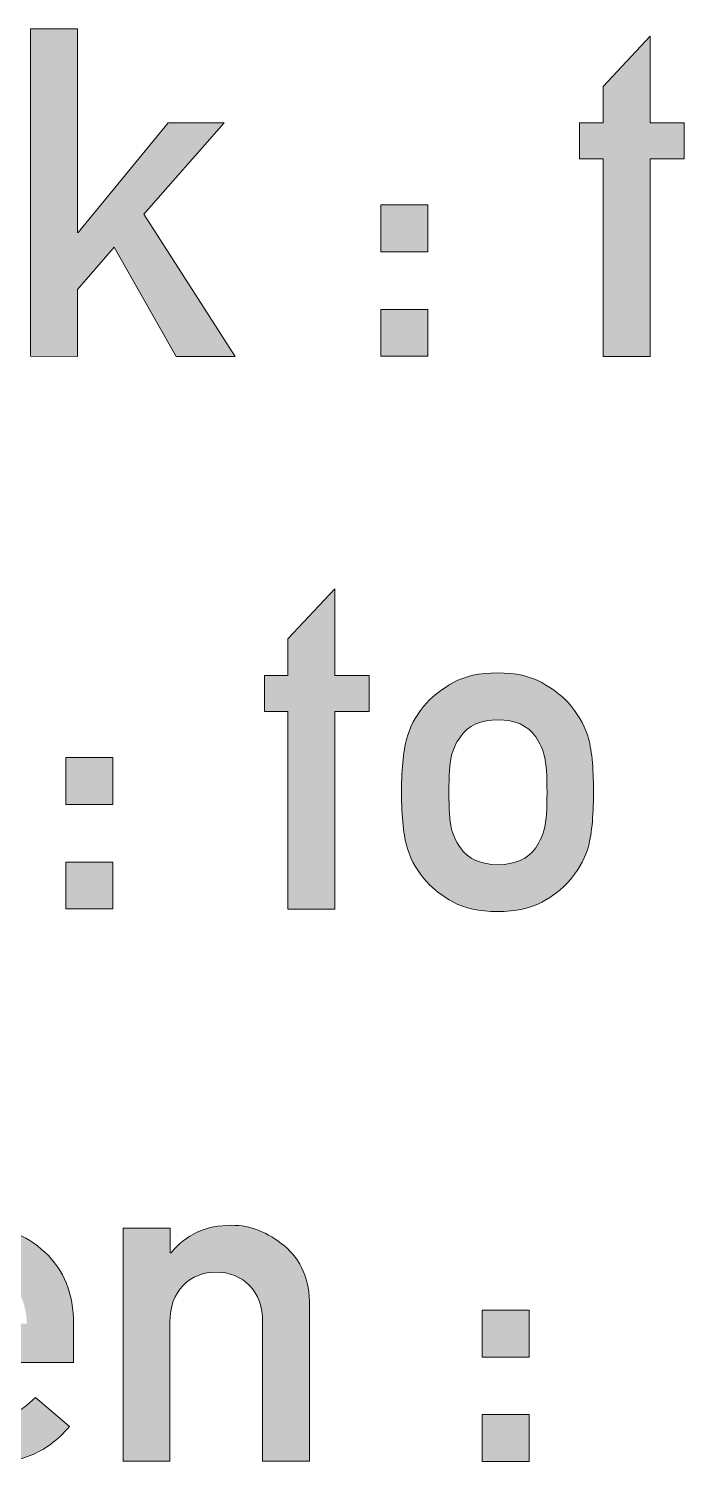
# Model space of a CAD drawing. Header units: inches. Extents: x 247 to 2765, y -1897 to -1110.
# Drawn here: x 1562.33 to 1568.36, y -1148.49 to -1135.29 of the extents above; entities that cross this region are included whole.
import ezdxf

# ---------------------------------------------------------------- set-up
doc = ezdxf.new("R2010")
doc.units = ezdxf.units.IN
doc.header["$MEASUREMENT"] = 0
doc.layers.add('Layer 1', color=7, linetype='Continuous')

# ---------------------------------------------------------------- blocks, each defined once
blk = doc.blocks.new('block 147')
at = {"layer": 'Layer 1', "true_color": 0x020302}
h = blk.add_hatch(color=98, dxfattribs=at)
h.dxf.hatch_style = 2
h.paths.add_polyline_path([(1562.349, -1138.302), (1562.349, -1135.291), (1562.781, -1135.291), (1562.781, -1137.165), (1562.789, -1137.165), (1563.614, -1136.157), (1564.131, -1136.157), (1563.391, -1136.997), (1564.232, -1138.303), (1563.69, -1138.303), (1563.12, -1137.3), (1562.781, -1137.687), (1562.781, -1138.303)])
h = blk.add_hatch(color=98, dxfattribs=at)
h.dxf.hatch_style = 2
h.paths.add_polyline_path([(1567.614, -1138.305), (1567.614, -1136.488), (1567.399, -1136.488), (1567.399, -1136.157), (1567.614, -1136.157), (1567.614, -1135.821), (1568.047, -1135.359), (1568.047, -1136.157), (1568.361, -1136.157), (1568.361, -1136.488), (1568.047, -1136.488), (1568.047, -1138.305)])
h = blk.add_hatch(color=98, dxfattribs=at)
h.dxf.hatch_style = 2
h.paths.add_polyline_path([(1565.572, -1137.343), (1565.572, -1136.911), (1566.004, -1136.911), (1566.004, -1137.343)])
h.paths.add_polyline_path([(1565.572, -1138.302), (1565.572, -1137.872), (1566.004, -1137.872), (1566.004, -1138.302)])
h = blk.add_hatch(color=98, dxfattribs=at)
h.dxf.hatch_style = 2
h.paths.add_polyline_path([(1564.716, -1143.384), (1564.716, -1141.569), (1564.501, -1141.569), (1564.501, -1141.238), (1564.716, -1141.238), (1564.716, -1140.901), (1565.148, -1140.44), (1565.148, -1141.238), (1565.463, -1141.238), (1565.463, -1141.569), (1565.148, -1141.569), (1565.148, -1143.384)])
h = blk.add_hatch(color=98, dxfattribs=at)
h.dxf.hatch_style = 2
edge = h.paths.add_edge_path()
edge.add_spline(control_points=[(1565.761, -1142.308), (1565.761, -1142.078), (1565.78, -1141.905), (1565.815, -1141.793), (1565.852, -1141.68), (1565.911, -1141.578), (1565.993, -1141.487), (1566.052, -1141.422), (1566.134, -1141.361), (1566.238, -1141.302), (1566.342, -1141.243), (1566.478, -1141.213), (1566.645, -1141.213), (1566.811, -1141.213), (1566.946, -1141.243), (1567.05, -1141.302), (1567.154, -1141.361), (1567.236, -1141.425), (1567.295, -1141.487), (1567.377, -1141.578), (1567.436, -1141.68), (1567.473, -1141.793), (1567.51, -1141.905), (1567.526, -1142.078), (1567.526, -1142.308), (1567.526, -1142.542), (1567.508, -1142.715), (1567.473, -1142.829), (1567.437, -1142.942), (1567.378, -1143.044), (1567.295, -1143.135), (1567.236, -1143.201), (1567.155, -1143.263), (1567.05, -1143.321), (1566.944, -1143.378), (1566.809, -1143.407), (1566.645, -1143.407), (1566.476, -1143.407), (1566.342, -1143.378), (1566.238, -1143.321), (1566.134, -1143.263), (1566.052, -1143.201), (1565.993, -1143.135), (1565.911, -1143.044), (1565.852, -1142.942), (1565.815, -1142.829), (1565.78, -1142.716), (1565.761, -1142.542), (1565.761, -1142.308)], knot_values=[0, 0, 0, 0, 1, 1, 1, 2, 2, 2, 3, 3, 3, 4, 4, 4, 5, 5, 5, 6, 6, 6, 7, 7, 7, 8, 8, 8, 9, 9, 9, 10, 10, 10, 11, 11, 11, 12, 12, 12, 13, 13, 13, 14, 14, 14, 15, 15, 15, 16, 16, 16, 16], degree=3, periodic=1)
edge = h.paths.add_edge_path()
edge.add_spline(control_points=[(1567.099, -1142.312), (1567.099, -1142.157), (1567.091, -1142.046), (1567.076, -1141.983), (1567.06, -1141.918), (1567.033, -1141.858), (1566.995, -1141.8), (1566.919, -1141.695), (1566.804, -1141.644), (1566.649, -1141.644), (1566.491, -1141.644), (1566.375, -1141.695), (1566.302, -1141.8), (1566.261, -1141.858), (1566.233, -1141.918), (1566.219, -1141.983), (1566.204, -1142.046), (1566.197, -1142.153), (1566.197, -1142.308), (1566.197, -1142.463), (1566.204, -1142.576), (1566.219, -1142.638), (1566.234, -1142.702), (1566.261, -1142.763), (1566.302, -1142.82), (1566.375, -1142.925), (1566.491, -1142.976), (1566.649, -1142.976), (1566.804, -1142.976), (1566.921, -1142.925), (1566.995, -1142.82), (1567.033, -1142.764), (1567.062, -1142.704), (1567.076, -1142.639), (1567.091, -1142.577), (1567.099, -1142.467), (1567.099, -1142.312)], knot_values=[0, 0, 0, 0, 1, 1, 1, 2, 2, 2, 3, 3, 3, 4, 4, 4, 5, 5, 5, 6, 6, 6, 7, 7, 7, 8, 8, 8, 9, 9, 9, 10, 10, 10, 11, 11, 11, 12, 12, 12, 12], degree=3, periodic=1)
h = blk.add_hatch(color=98, dxfattribs=at)
h.dxf.hatch_style = 2
h.paths.add_polyline_path([(1562.673, -1142.423), (1562.673, -1141.99), (1563.106, -1141.99), (1563.106, -1142.423)])
h.paths.add_polyline_path([(1562.673, -1143.383), (1562.673, -1142.952), (1563.106, -1142.952), (1563.106, -1143.383)])
h = blk.add_hatch(color=98, dxfattribs=at)
h.dxf.hatch_style = 2
edge = h.paths.add_edge_path()
edge.add_spline(control_points=[(1562.748, -1147.553), (1562.748, -1147.553), (1561.413, -1147.553), (1561.413, -1147.553), (1561.413, -1147.729), (1561.462, -1147.862), (1561.556, -1147.95), (1561.652, -1148.038), (1561.774, -1148.082), (1561.923, -1148.082), (1562.101, -1148.082), (1562.257, -1148.014), (1562.394, -1147.875), (1562.394, -1147.875), (1562.707, -1148.142), (1562.707, -1148.142), (1562.6, -1148.267), (1562.481, -1148.355), (1562.348, -1148.408), (1562.215, -1148.46), (1562.076, -1148.488), (1561.931, -1148.488), (1561.71, -1148.488), (1561.497, -1148.417), (1561.29, -1148.275), (1561.084, -1148.133), (1560.98, -1147.841), (1560.98, -1147.4), (1560.98, -1146.983), (1561.076, -1146.694), (1561.267, -1146.534), (1561.458, -1146.374), (1561.657, -1146.295), (1561.864, -1146.295), (1562.099, -1146.295), (1562.305, -1146.375), (1562.482, -1146.539), (1562.658, -1146.702), (1562.746, -1146.923), (1562.746, -1147.199), (1562.746, -1147.199), (1562.746, -1147.554), (1562.746, -1147.554), (1562.746, -1147.554), (1562.748, -1147.553), (1562.748, -1147.553), (1562.748, -1147.553), (1562.748, -1147.553), (1562.748, -1147.553)], knot_values=[0, 0, 0, 0, 1, 1, 1, 2, 2, 2, 3, 3, 3, 4, 4, 4, 5, 5, 5, 6, 6, 6, 7, 7, 7, 8, 8, 8, 9, 9, 9, 10, 10, 10, 11, 11, 11, 12, 12, 12, 13, 13, 13, 14, 14, 14, 15, 15, 15, 16, 16, 16, 16], degree=3, periodic=1)
edge = h.paths.add_edge_path()
edge.add_spline(control_points=[(1561.413, -1147.197), (1561.413, -1147.197), (1562.317, -1147.197), (1562.317, -1147.197), (1562.31, -1147.037), (1562.266, -1146.912), (1562.18, -1146.827), (1562.095, -1146.741), (1561.991, -1146.7), (1561.864, -1146.7), (1561.736, -1146.7), (1561.629, -1146.741), (1561.545, -1146.827), (1561.461, -1146.913), (1561.417, -1147.036), (1561.413, -1147.197)], knot_values=[0, 0, 0, 0, 1, 1, 1, 2, 2, 2, 3, 3, 3, 4, 4, 4, 5, 5, 5, 5], degree=3, periodic=1)
h = blk.add_hatch(color=98, dxfattribs=at)
h.dxf.hatch_style = 2
edge = h.paths.add_edge_path()
edge.add_spline(control_points=[(1563.202, -1148.463), (1563.202, -1148.463), (1563.202, -1146.317), (1563.202, -1146.317), (1563.202, -1146.317), (1563.635, -1146.317), (1563.635, -1146.317), (1563.635, -1146.317), (1563.635, -1146.545), (1563.635, -1146.545), (1563.635, -1146.545), (1563.643, -1146.545), (1563.643, -1146.545), (1563.777, -1146.376), (1563.963, -1146.291), (1564.201, -1146.291), (1564.369, -1146.291), (1564.53, -1146.354), (1564.684, -1146.481), (1564.839, -1146.607), (1564.916, -1146.793), (1564.916, -1147.034), (1564.916, -1147.034), (1564.916, -1148.46), (1564.916, -1148.46), (1564.916, -1148.46), (1564.484, -1148.46), (1564.484, -1148.46), (1564.484, -1148.46), (1564.484, -1147.184), (1564.484, -1147.184), (1564.484, -1147.039), (1564.444, -1146.926), (1564.362, -1146.844), (1564.281, -1146.763), (1564.18, -1146.722), (1564.06, -1146.722), (1563.936, -1146.722), (1563.834, -1146.762), (1563.754, -1146.844), (1563.673, -1146.925), (1563.632, -1147.039), (1563.632, -1147.184), (1563.632, -1147.184), (1563.632, -1148.46), (1563.632, -1148.46), (1563.632, -1148.46), (1563.201, -1148.46), (1563.201, -1148.46), (1563.201, -1148.46), (1563.201, -1148.462), (1563.201, -1148.462), (1563.201, -1148.462), (1563.202, -1148.462), (1563.202, -1148.462), (1563.202, -1148.462), (1563.202, -1148.463), (1563.202, -1148.463), (1563.202, -1148.463), (1563.202, -1148.463), (1563.202, -1148.463)], knot_values=[0, 0, 0, 0, 1, 1, 1, 2, 2, 2, 3, 3, 3, 4, 4, 4, 5, 5, 5, 6, 6, 6, 7, 7, 7, 8, 8, 8, 9, 9, 9, 10, 10, 10, 11, 11, 11, 12, 12, 12, 13, 13, 13, 14, 14, 14, 15, 15, 15, 16, 16, 16, 17, 17, 17, 18, 18, 18, 19, 19, 19, 20, 20, 20, 20], degree=3, periodic=1)
h = blk.add_hatch(color=98, dxfattribs=at)
h.dxf.hatch_style = 2
h.paths.add_polyline_path([(1566.502, -1147.503), (1566.502, -1147.071), (1566.935, -1147.071), (1566.935, -1147.503)])
h.paths.add_polyline_path([(1566.502, -1148.463), (1566.502, -1148.032), (1566.935, -1148.032), (1566.935, -1148.463)])
at = {"layer": 'Layer 1', "lineweight": 0}
for points in [[(1562.349, -1138.302), (1562.349, -1135.291), (1562.781, -1135.291), (1562.781, -1137.165), (1562.789, -1137.165), (1563.614, -1136.157), (1564.131, -1136.157), (1563.391, -1136.997), (1564.232, -1138.303), (1563.69, -1138.303), (1563.12, -1137.3), (1562.781, -1137.687), (1562.781, -1138.303), (1562.349, -1138.302), (1562.349, -1138.302)], [(1567.614, -1138.305), (1567.614, -1136.488), (1567.399, -1136.488), (1567.399, -1136.157), (1567.614, -1136.157), (1567.614, -1135.821), (1568.047, -1135.359), (1568.047, -1136.157), (1568.361, -1136.157), (1568.361, -1136.488), (1568.047, -1136.488), (1568.047, -1138.305), (1567.614, -1138.305)], [(1565.572, -1137.343), (1565.572, -1136.911), (1566.004, -1136.911), (1566.004, -1137.343), (1565.572, -1137.343)], [(1565.572, -1138.302), (1565.572, -1137.872), (1566.004, -1137.872), (1566.004, -1138.302), (1565.572, -1138.302)], [(1564.716, -1143.384), (1564.716, -1141.569), (1564.501, -1141.569), (1564.501, -1141.238), (1564.716, -1141.238), (1564.716, -1140.901), (1565.148, -1140.44), (1565.148, -1141.238), (1565.463, -1141.238), (1565.463, -1141.569), (1565.148, -1141.569), (1565.148, -1143.384), (1564.716, -1143.384)], [(1562.673, -1142.423), (1562.673, -1141.99), (1563.106, -1141.99), (1563.106, -1142.423), (1562.673, -1142.423)], [(1562.673, -1143.383), (1562.673, -1142.952), (1563.106, -1142.952), (1563.106, -1143.383), (1562.673, -1143.383)], [(1566.502, -1147.503), (1566.502, -1147.071), (1566.935, -1147.071), (1566.935, -1147.503), (1566.502, -1147.503)], [(1566.502, -1148.463), (1566.502, -1148.032), (1566.935, -1148.032), (1566.935, -1148.463), (1566.502, -1148.463)]]:
    blk.add_lwpolyline(points, dxfattribs=at)
for points, knots in [([(1565.761, -1142.308), (1565.761, -1142.078), (1565.78, -1141.905), (1565.815, -1141.793), (1565.852, -1141.68), (1565.911, -1141.578), (1565.993, -1141.487), (1566.052, -1141.422), (1566.134, -1141.361), (1566.238, -1141.302), (1566.342, -1141.243), (1566.478, -1141.213), (1566.645, -1141.213), (1566.811, -1141.213), (1566.946, -1141.243), (1567.05, -1141.302), (1567.154, -1141.361), (1567.236, -1141.425), (1567.295, -1141.487), (1567.377, -1141.578), (1567.436, -1141.68), (1567.473, -1141.793), (1567.51, -1141.905), (1567.526, -1142.078), (1567.526, -1142.308), (1567.526, -1142.542), (1567.508, -1142.715), (1567.473, -1142.829), (1567.437, -1142.942), (1567.378, -1143.044), (1567.295, -1143.135), (1567.236, -1143.201), (1567.155, -1143.263), (1567.05, -1143.321), (1566.944, -1143.378), (1566.809, -1143.407), (1566.645, -1143.407), (1566.476, -1143.407), (1566.342, -1143.378), (1566.238, -1143.321), (1566.134, -1143.263), (1566.052, -1143.201), (1565.993, -1143.135), (1565.911, -1143.044), (1565.852, -1142.942), (1565.815, -1142.829), (1565.78, -1142.716), (1565.761, -1142.542), (1565.761, -1142.308)], [0, 0, 0, 0, 1, 1, 1, 2, 2, 2, 3, 3, 3, 4, 4, 4, 5, 5, 5, 6, 6, 6, 7, 7, 7, 8, 8, 8, 9, 9, 9, 10, 10, 10, 11, 11, 11, 12, 12, 12, 13, 13, 13, 14, 14, 14, 15, 15, 15, 16, 16, 16, 16]), ([(1567.099, -1142.312), (1567.099, -1142.157), (1567.091, -1142.046), (1567.076, -1141.983), (1567.06, -1141.918), (1567.033, -1141.858), (1566.995, -1141.8), (1566.919, -1141.695), (1566.804, -1141.644), (1566.649, -1141.644), (1566.491, -1141.644), (1566.375, -1141.695), (1566.302, -1141.8), (1566.261, -1141.858), (1566.233, -1141.918), (1566.219, -1141.983), (1566.204, -1142.046), (1566.197, -1142.153), (1566.197, -1142.308), (1566.197, -1142.463), (1566.204, -1142.576), (1566.219, -1142.638), (1566.234, -1142.702), (1566.261, -1142.763), (1566.302, -1142.82), (1566.375, -1142.925), (1566.491, -1142.976), (1566.649, -1142.976), (1566.804, -1142.976), (1566.921, -1142.925), (1566.995, -1142.82), (1567.033, -1142.764), (1567.062, -1142.704), (1567.076, -1142.639), (1567.091, -1142.577), (1567.099, -1142.467), (1567.099, -1142.312)], [0, 0, 0, 0, 1, 1, 1, 2, 2, 2, 3, 3, 3, 4, 4, 4, 5, 5, 5, 6, 6, 6, 7, 7, 7, 8, 8, 8, 9, 9, 9, 10, 10, 10, 11, 11, 11, 12, 12, 12, 12]), ([(1562.748, -1147.553), (1562.748, -1147.553), (1561.413, -1147.553), (1561.413, -1147.553), (1561.413, -1147.729), (1561.462, -1147.862), (1561.556, -1147.95), (1561.652, -1148.038), (1561.774, -1148.082), (1561.923, -1148.082), (1562.101, -1148.082), (1562.257, -1148.014), (1562.394, -1147.875), (1562.394, -1147.875), (1562.707, -1148.142), (1562.707, -1148.142), (1562.6, -1148.267), (1562.481, -1148.355), (1562.348, -1148.408), (1562.215, -1148.46), (1562.076, -1148.488), (1561.931, -1148.488), (1561.71, -1148.488), (1561.497, -1148.417), (1561.29, -1148.275), (1561.084, -1148.133), (1560.98, -1147.841), (1560.98, -1147.4), (1560.98, -1146.983), (1561.076, -1146.694), (1561.267, -1146.534), (1561.458, -1146.374), (1561.657, -1146.295), (1561.864, -1146.295), (1562.099, -1146.295), (1562.305, -1146.375), (1562.482, -1146.539), (1562.658, -1146.702), (1562.746, -1146.923), (1562.746, -1147.199), (1562.746, -1147.199), (1562.746, -1147.554), (1562.746, -1147.554), (1562.746, -1147.554), (1562.748, -1147.553), (1562.748, -1147.553), (1562.748, -1147.553), (1562.748, -1147.553), (1562.748, -1147.553)], [0, 0, 0, 0, 1, 1, 1, 2, 2, 2, 3, 3, 3, 4, 4, 4, 5, 5, 5, 6, 6, 6, 7, 7, 7, 8, 8, 8, 9, 9, 9, 10, 10, 10, 11, 11, 11, 12, 12, 12, 13, 13, 13, 14, 14, 14, 15, 15, 15, 16, 16, 16, 16]), ([(1563.202, -1148.463), (1563.202, -1148.463), (1563.202, -1146.317), (1563.202, -1146.317), (1563.202, -1146.317), (1563.635, -1146.317), (1563.635, -1146.317), (1563.635, -1146.317), (1563.635, -1146.545), (1563.635, -1146.545), (1563.635, -1146.545), (1563.643, -1146.545), (1563.643, -1146.545), (1563.777, -1146.376), (1563.963, -1146.291), (1564.201, -1146.291), (1564.369, -1146.291), (1564.53, -1146.354), (1564.684, -1146.481), (1564.839, -1146.607), (1564.916, -1146.793), (1564.916, -1147.034), (1564.916, -1147.034), (1564.916, -1148.46), (1564.916, -1148.46), (1564.916, -1148.46), (1564.484, -1148.46), (1564.484, -1148.46), (1564.484, -1148.46), (1564.484, -1147.184), (1564.484, -1147.184), (1564.484, -1147.039), (1564.444, -1146.926), (1564.362, -1146.844), (1564.281, -1146.763), (1564.18, -1146.722), (1564.06, -1146.722), (1563.936, -1146.722), (1563.834, -1146.762), (1563.754, -1146.844), (1563.673, -1146.925), (1563.632, -1147.039), (1563.632, -1147.184), (1563.632, -1147.184), (1563.632, -1148.46), (1563.632, -1148.46), (1563.632, -1148.46), (1563.201, -1148.46), (1563.201, -1148.46), (1563.201, -1148.46), (1563.201, -1148.462), (1563.201, -1148.462), (1563.201, -1148.462), (1563.202, -1148.462), (1563.202, -1148.462), (1563.202, -1148.462), (1563.202, -1148.463), (1563.202, -1148.463), (1563.202, -1148.463), (1563.202, -1148.463), (1563.202, -1148.463)], [0, 0, 0, 0, 1, 1, 1, 2, 2, 2, 3, 3, 3, 4, 4, 4, 5, 5, 5, 6, 6, 6, 7, 7, 7, 8, 8, 8, 9, 9, 9, 10, 10, 10, 11, 11, 11, 12, 12, 12, 13, 13, 13, 14, 14, 14, 15, 15, 15, 16, 16, 16, 17, 17, 17, 18, 18, 18, 19, 19, 19, 20, 20, 20, 20])]:
    blk.add_open_spline(points, degree=3, knots=knots, dxfattribs=at)
blk = doc.blocks.new('block 143')
at = {"layer": 'Layer 1'}
blk.add_blockref('block 147', (0, 0), dxfattribs=at)

msp = doc.modelspace()

# ---------------------------------------------------------------- block references
at = {"layer": 'Layer 1'}
msp.add_blockref('block 143', (0, 0), dxfattribs=at)

doc.saveas('drawing.dxf')
